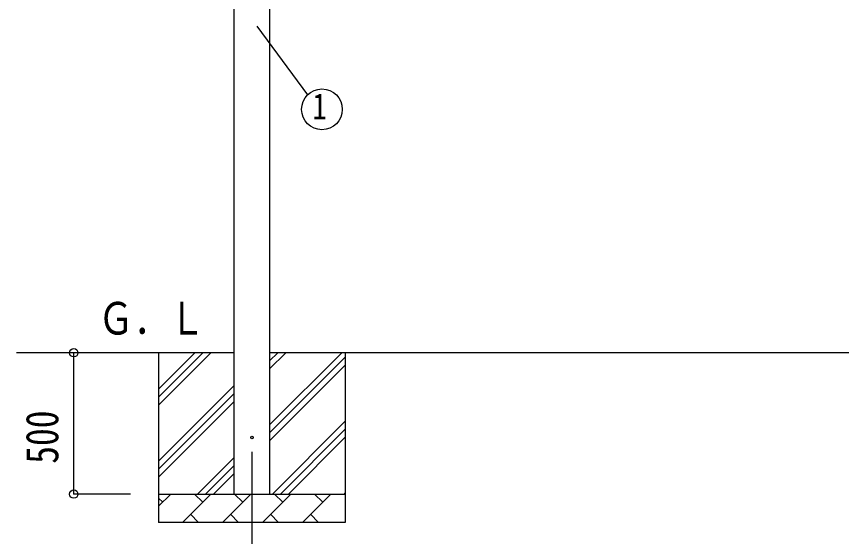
# Model space of a CAD drawing. Units: millimetres, scale not verified. Extents: x -14718 to 14718, y -10395 to 10395.
# Drawn here: x -12486 to -9569, y -2300 to -461 of the extents above; entities that cross this region are included whole.
import ezdxf
from ezdxf.enums import TextEntityAlignment as Align

# ---------------------------------------------------------------- set-up
doc = ezdxf.new("R2010")
doc.units = ezdxf.units.MM
doc.header["$LTSCALE"] = 40
for name, color, linetype in [('0-4_YKK_12', 2, 'Continuous'), ('0-5_YKK_13', 4, 'Continuous'), ('0-6_YKK_A1', 4, 'Continuous'), ('0-7_YKK_D', 6, 'Continuous')]:
    doc.layers.add(name, color=color, linetype=linetype)
doc.styles.add('ＭＳ ゴシック', font='')
doc.styles.get('ＭＳ ゴシック').set_extended_font_data('MS Gothic')

msp = doc.modelspace()

# ---------------------------------------------------------------- linework, layer by layer
at = {"layer": '0-4_YKK_12'}
msp.add_line((-11653.03, -2000.5), (-11653.03, -2500.5), dxfattribs=at)
at = {"layer": '0-5_YKK_13'}
msp.add_circle((-11653.03, -1950.5), 4.5, dxfattribs=at)
at = {"layer": '0-6_YKK_A1'}
for p, q in [((-11715.53, -2150.5), (-11715.53, 649.5)), ((-11590.53, 649.5), (-11590.53, -2150.5)), ((-11715.53, -1650.5), (-12485.53, -1650.5)), ((-11983.03, -1650.5), (-11983.03, -2250.5)), ((-11983.03, -1835.55), (-11797.98, -1650.5)), ((-11983.03, -1807.27), (-11826.26, -1650.5)), ((-11983.03, -1778.98), (-11854.55, -1650.5)), ((-6442.53, -1650.5), (-11590.53, -1650.5)), ((-11590.53, -1905.6), (-11335.43, -1650.5)), ((-11590.53, -1707.61), (-11533.42, -1650.5)), ((-11590.53, -1679.32), (-11561.71, -1650.5)), ((-11323.03, -1650.5), (-11323.03, -2250.5)), ((-11590.53, -1933.88), (-11323.03, -1666.38)), ((-11590.53, -1962.17), (-11323.03, -1694.67)), ((-11983.03, -2033.54), (-11715.53, -1766.04)), ((-11983.03, -2061.82), (-11715.53, -1794.32)), ((-11983.03, -2090.11), (-11715.53, -1822.61)), ((-11580.87, -2150.5), (-11323.03, -1892.66)), ((-11552.59, -2150.5), (-11323.03, -1920.94)), ((-11524.3, -2150.5), (-11323.03, -1949.23)), ((-11845.43, -2150.5), (-11715.53, -2020.6)), ((-11817.15, -2150.5), (-11715.53, -2048.88)), ((-11788.86, -2150.5), (-11715.53, -2077.17)), ((-11983.03, -2150.5), (-11323.03, -2150.5)), ((-11983.03, -2193.39), (-11940.14, -2150.5)), ((-11898.72, -2250.5), (-11798.72, -2150.5)), ((-11827.27, -2179.05), (-11855.82, -2150.5)), ((-11757.29, -2250.5), (-11657.29, -2150.5)), ((-11685.85, -2179.05), (-11714.4, -2150.5)), ((-11615.87, -2250.5), (-11515.87, -2150.5)), ((-11544.43, -2179.05), (-11572.98, -2150.5)), ((-11474.45, -2250.5), (-11374.45, -2150.5)), ((-11403, -2179.05), (-11431.56, -2150.5)), ((-11326.31, -2150.5), (-11323.03, -2147.22)), ((-11968.69, -2179.05), (-11983.03, -2164.71)), ((-11870.16, -2221.95), (-11841.61, -2250.5)), ((-11728.74, -2221.95), (-11700.19, -2250.5)), ((-11587.32, -2221.95), (-11558.77, -2250.5)), ((-11445.9, -2221.95), (-11417.34, -2250.5)), ((-11323.03, -2250.5), (-11983.03, -2250.5))]:
    msp.add_line(p, q, dxfattribs=at)
at = {"layer": '0-7_YKK_D'}
for p, q in [((-11636.15, -495.76), (-11456.36, -738.41)), ((-12283.03, -2150.5), (-12283.03, -1650.5)), ((-12083.03, -2150.5), (-12284.03, -2150.5))]:
    msp.add_line(p, q, dxfattribs=at)
for centre, radius in [((-11405.64, -789.51), 72), ((-12283.03, -1650.5), 14.88), ((-12283.03, -2150.5), 14.88)]:
    msp.add_circle(centre, radius, dxfattribs=at)

# ---------------------------------------------------------------- texts
at = {"layer": '0-6_YKK_A1', "style": 'ＭＳ ゴシック', "width": 0.8}
msp.add_text('Ｇ．Ｌ', height=115.5, dxfattribs=at).set_placement((-12197.13, -1620.81), align=Align.BOTTOM_LEFT)
at = {"layer": '0-7_YKK_D', "style": 'ＭＳ ゴシック', "width": 0.8}
msp.add_text('1', height=92.38, dxfattribs=at).set_placement((-11439.24, -852.51), align=Align.BOTTOM_LEFT)
msp.add_text('500', height=115.5, rotation=90, dxfattribs=at).set_placement((-12303.03, -2043.3), align=Align.BOTTOM_LEFT)

doc.saveas('drawing.dxf')
